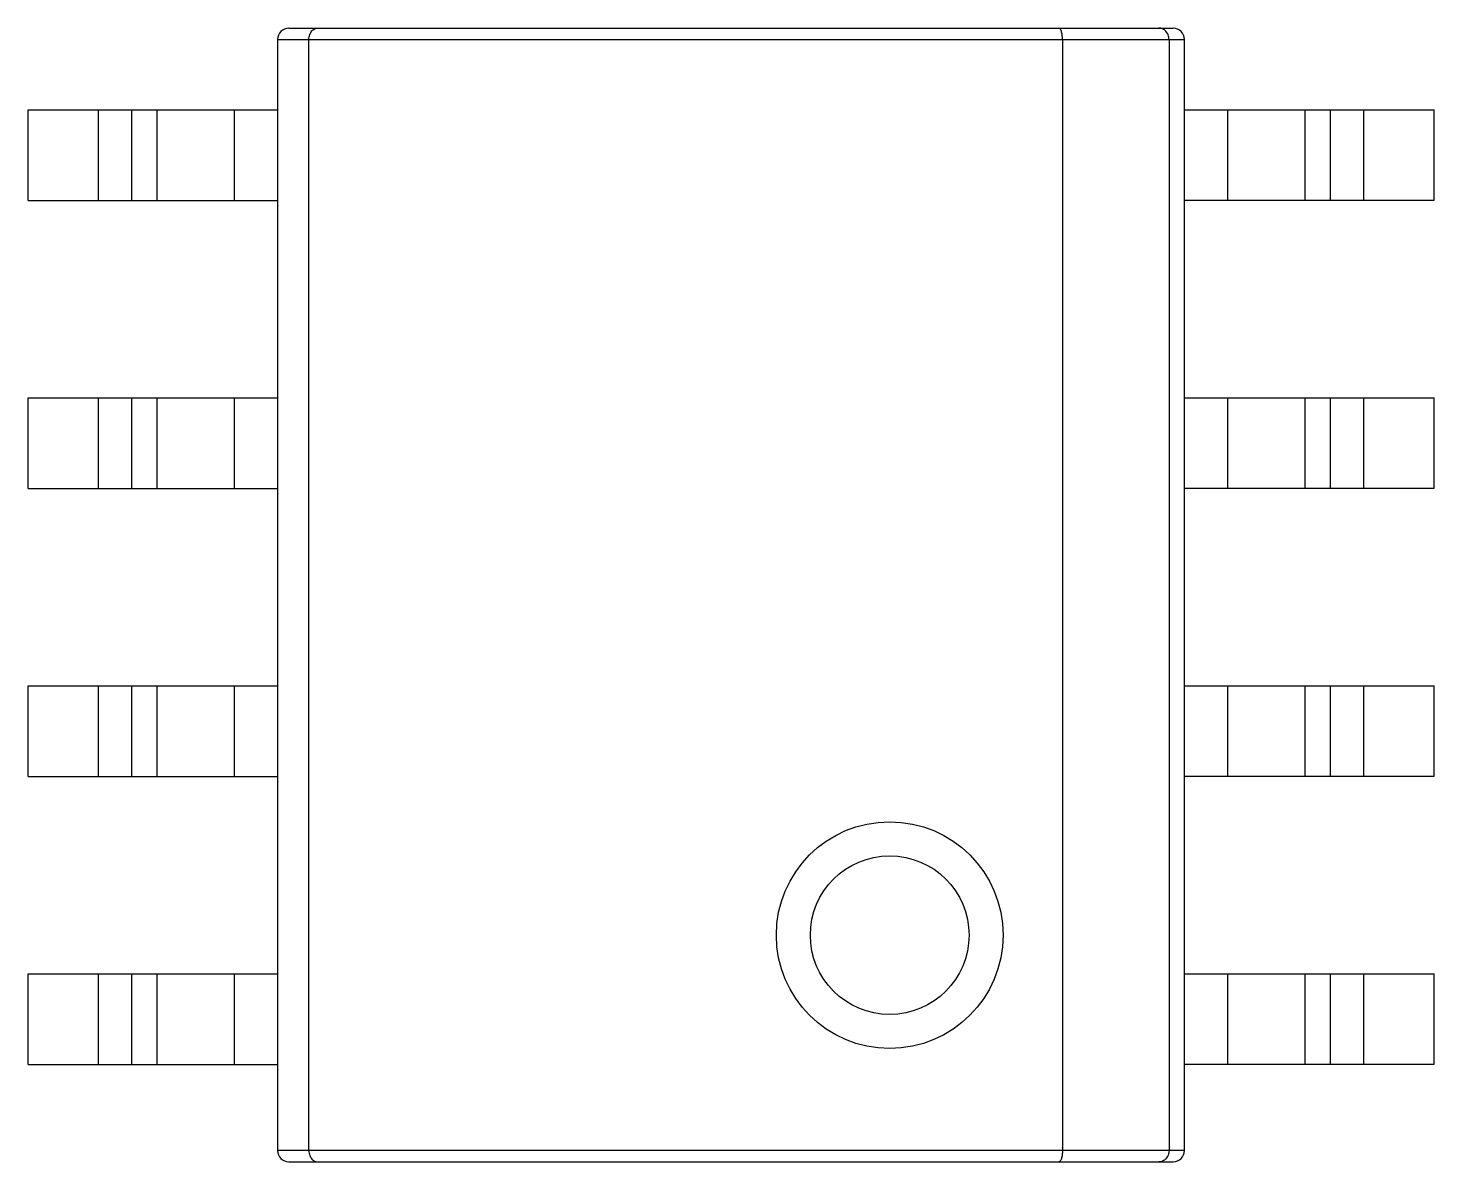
# Model space of a CAD drawing. Header units: inches. Extents: x -36 to 490, y -51 to 98.
# Drawn here: x 354.6 to 360.8, y -2.23 to 2.77 of the extents above; entities that cross this region are included whole.
import ezdxf

# ---------------------------------------------------------------- set-up
doc = ezdxf.new("R2010")
doc.units = ezdxf.units.IN
doc.header["$LTSCALE"] = 1.21
doc.header["$MEASUREMENT"] = 0
doc.layers.get('0').update_dxf_attribs({"linetype": 'CONTINUOUS'})

msp = doc.modelspace()

# ---------------------------------------------------------------- linework, layer by layer
at = {"color": 7, "linetype": 'Continuous'}
for p, q in [((355.7473, 2.7726), (359.6473, 2.7726)), ((355.6973, 2.7226), (355.6973, -2.1774)), ((355.6973, 2.7226), (359.6973, 2.7226)), ((355.8355, -2.1774), (355.8355, 2.7226)), ((359.1592, 2.7226), (359.1592, -2.1774)), ((359.6291, 2.7226), (359.6291, -2.1774)), ((359.6973, -2.1774), (359.6973, 2.7226)), ((354.5973, 2.0126), (354.5973, 2.4126)), ((354.5973, 2.4126), (355.6973, 2.4126)), ((354.9073, 2.0126), (354.9073, 2.4126)), ((355.0538, 2.4126), (355.0538, 2.0126)), ((355.1655, 2.4126), (355.1655, 2.0126)), ((355.5073, 2.0126), (355.5073, 2.4126)), ((359.6973, 2.4126), (360.7973, 2.4126)), ((359.8873, 2.4126), (359.8873, 2.0126)), ((360.2291, 2.0126), (360.2291, 2.4126)), ((360.3408, 2.0126), (360.3408, 2.4126)), ((360.4873, 2.4126), (360.4873, 2.0126)), ((360.7973, 2.4126), (360.7973, 2.0126)), ((354.5973, 2.0126), (355.6973, 2.0126)), ((360.7973, 2.0126), (359.6973, 2.0126)), ((354.5973, 0.7426), (354.5973, 1.1426)), ((354.5973, 1.1426), (355.6973, 1.1426)), ((354.9073, 0.7426), (354.9073, 1.1426)), ((355.0538, 1.1426), (355.0538, 0.7426)), ((355.1655, 1.1426), (355.1655, 0.7426)), ((355.5073, 0.7426), (355.5073, 1.1426)), ((359.6973, 1.1426), (360.7973, 1.1426)), ((359.8873, 1.1426), (359.8873, 0.7426)), ((360.2291, 0.7426), (360.2291, 1.1426)), ((360.3408, 0.7426), (360.3408, 1.1426)), ((360.4873, 1.1426), (360.4873, 0.7426)), ((360.7973, 1.1426), (360.7973, 0.7426)), ((354.5973, 0.7426), (355.6973, 0.7426)), ((360.7973, 0.7426), (359.6973, 0.7426)), ((354.5973, -0.5274), (354.5973, -0.1274)), ((354.5973, -0.1274), (355.6973, -0.1274)), ((354.9073, -0.5274), (354.9073, -0.1274)), ((355.0538, -0.1274), (355.0538, -0.5274)), ((355.1655, -0.1274), (355.1655, -0.5274)), ((355.5073, -0.5274), (355.5073, -0.1274)), ((359.6973, -0.1274), (360.7973, -0.1274)), ((359.8873, -0.1274), (359.8873, -0.5274)), ((360.2291, -0.5274), (360.2291, -0.1274)), ((360.3408, -0.5274), (360.3408, -0.1274)), ((360.4873, -0.1274), (360.4873, -0.5274)), ((360.7973, -0.1274), (360.7973, -0.5274)), ((354.5973, -0.5274), (355.6973, -0.5274)), ((360.7973, -0.5274), (359.6973, -0.5274)), ((354.5973, -1.7974), (354.5973, -1.3974)), ((354.5973, -1.3974), (355.6973, -1.3974)), ((354.9073, -1.7974), (354.9073, -1.3974)), ((355.0538, -1.3974), (355.0538, -1.7974)), ((355.1655, -1.3974), (355.1655, -1.7974)), ((355.5073, -1.7974), (355.5073, -1.3974)), ((359.6973, -1.3974), (360.7973, -1.3974)), ((359.8873, -1.3974), (359.8873, -1.7974)), ((360.2291, -1.7974), (360.2291, -1.3974)), ((360.3408, -1.7974), (360.3408, -1.3974)), ((360.4873, -1.3974), (360.4873, -1.7974)), ((360.7973, -1.3974), (360.7973, -1.7974)), ((354.5973, -1.7974), (355.6973, -1.7974)), ((360.7973, -1.7974), (359.6973, -1.7974)), ((359.6973, -2.1774), (355.6973, -2.1774)), ((355.7473, -2.2274), (359.6473, -2.2274))]:
    msp.add_line(p, q, dxfattribs=at)
for radius in [0.5, 0.35]:
    msp.add_circle((358.3973, -1.2274), radius, dxfattribs=at)
for centre, start, end in [((355.7473, 2.7226), 90, 180), ((359.6473, 2.7226), 0, 90), ((355.7473, -2.1774), 180, 270), ((359.6473, -2.1774), 270, 0)]:
    msp.add_arc(centre, 0.05, start, end, dxfattribs=at)
for points, knots in [([(355.8355, 2.7226), (355.8355, 2.7299), (355.8379, 2.7435), (355.8476, 2.7601), (355.861, 2.7703), (355.8712, 2.7726), (355.876, 2.7726)], [0, 0, 0, 0, 0.306951, 0.572802, 0.797544, 1, 1, 1, 1]), ([(359.1592, 2.7226), (359.1592, 2.7291), (359.1586, 2.7386), (359.1566, 2.7505), (359.1547, 2.758), (359.1523, 2.7642), (359.1494, 2.7695), (359.1457, 2.7726), (359.1434, 2.7726)], [0, 0, 0, 0, 0.35629, 0.517135, 0.658956, 0.778253, 0.873468, 1, 1, 1, 1]), ([(359.6291, 2.7226), (359.6291, 2.7293), (359.6267, 2.7425), (359.6166, 2.7591), (359.6017, 2.7701), (359.59, 2.7726), (359.5843, 2.7726)], [0, 0, 0, 0, 0.271172, 0.529192, 0.77016, 1, 1, 1, 1]), ([(355.8355, -2.1774), (355.8355, -2.1846), (355.8379, -2.1983), (355.8476, -2.2149), (355.861, -2.2251), (355.8712, -2.2274), (355.876, -2.2274)], [0, 0, 0, 0, 0.306951, 0.572802, 0.797544, 1, 1, 1, 1]), ([(359.1592, -2.1774), (359.1592, -2.1839), (359.1586, -2.1934), (359.1566, -2.2053), (359.1547, -2.2128), (359.1523, -2.2189), (359.1494, -2.2243), (359.1457, -2.2274), (359.1434, -2.2274)], [0, 0, 0, 0, 0.356275, 0.517105, 0.658929, 0.778243, 0.873465, 1, 1, 1, 1]), ([(359.6291, -2.1774), (359.6291, -2.1841), (359.6267, -2.1973), (359.6166, -2.2139), (359.6017, -2.2248), (359.59, -2.2274), (359.5843, -2.2274)], [0, 0, 0, 0, 0.271161, 0.52917, 0.770163, 1, 1, 1, 1])]:
    msp.add_open_spline(points, degree=3, knots=knots, dxfattribs=at)

doc.saveas('drawing.dxf')
